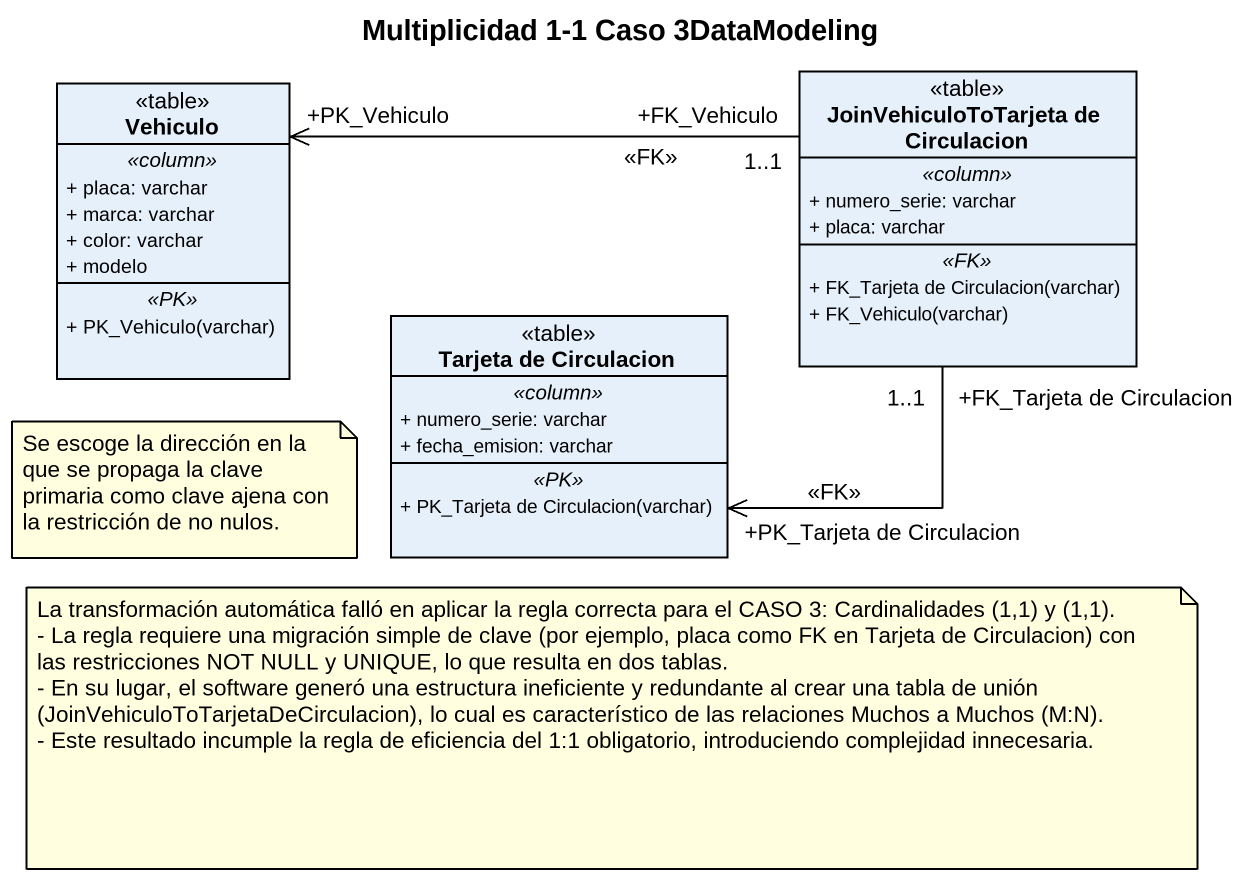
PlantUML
@startuml
title Multiplicidad 1-1 Caso 3DataModeling
hide circle
hide empty members
skinparam classAttributeIconSize 0
class "JoinVehiculoToTarjeta de Circulacion" as JoinVehiculoToTarjeta_de <<table>> {
  .. <<column>> ..
  + numero_serie: varchar
  + placa: varchar
  .. <<FK>> ..
  + FK_Tarjeta de Circulacion(varchar)
  + FK_Vehiculo(varchar)
}
class Vehiculo <<table>> {
  .. <<column>> ..
  + placa: varchar
  + marca: varchar
  + color: varchar
  + modelo
  .. <<PK>> ..
  + PK_Vehiculo(varchar)
}
class "Tarjeta de Circulacion" as Tarjeta_de_Circulacion <<table>> {
  .. <<column>> ..
  + numero_serie: varchar
  + fecha_emision: varchar
  .. <<PK>> ..
  + PK_Tarjeta de Circulacion(varchar)
}
JoinVehiculoToTarjeta_de "+FK_Vehiculo\n1..1" -left-> "+PK_Vehiculo" Vehiculo : <<FK>>
JoinVehiculoToTarjeta_de "+FK_Tarjeta de Circulacion\n1..1" -left-> "+PK_Tarjeta de Circulacion" Tarjeta_de_Circulacion : <<FK>>
note as N1
  Se escoge la dirección en la que se propaga la clave primaria como clave ajena con la restricción de no nulos.
end note
note as N2
  La transformación automática falló en aplicar la regla correcta para el CASO 3: Cardinalidades (1,1) y (1,1).
  - La regla requiere una migración simple de clave (por ejemplo, placa como FK en Tarjeta de Circulacion) con las restricciones NOT NULL y UNIQUE, lo que resulta en dos tablas.
  - En su lugar, el software generó una estructura ineficiente y redundante al crear una tabla de unión (JoinVehiculoToTarjetaDeCirculacion), lo cual es característico de las relaciones Muchos a Muchos (M:N).
  - Este resultado incumple la regla de eficiencia del 1:1 obligatorio, introduciendo complejidad innecesaria.
end note
@enduml
